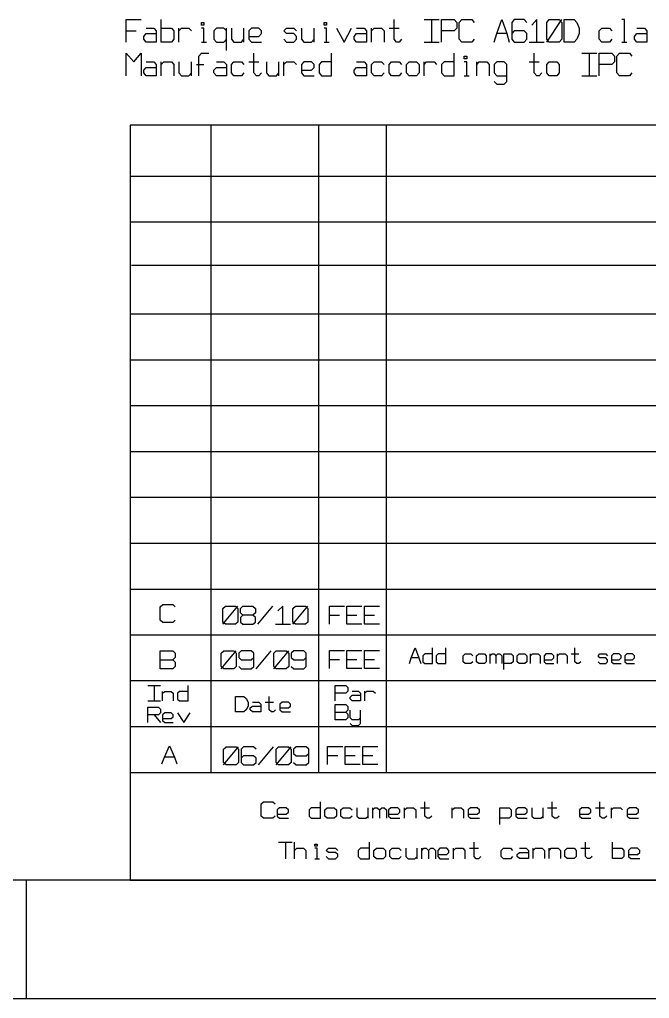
# Model space of a CAD drawing. Extents: x -228 to 961, y -124 to 716.
# Drawn here: x 364.9 to 497.1, y -124.5 to 80.9 of the extents above; entities that cross this region are included whole.
import ezdxf

# ---------------------------------------------------------------- set-up
doc = ezdxf.new("R2010")
doc.units = 0
doc.layers.add('1', color=1, linetype='CONTINUOUS')

msp = doc.modelspace()

# ---------------------------------------------------------------- linework, layer by layer
at = {"layer": '1'}
for p, q in [((387.32, 76.14), (387.32, 80.87)), ((387.32, 80.87), (390.47, 80.87)), ((394.67, 76.14), (394.67, 80.87)), ((403.1, 79.67), (403.1, 80.27)), ((403.1, 80.27), (403.62, 80.27)), ((403.62, 80.27), (403.62, 79.67)), ((428.85, 79.67), (428.85, 80.27)), ((428.85, 80.27), (429.37, 80.27)), ((429.37, 80.27), (429.37, 79.67)), ((443.55, 76.74), (443.55, 80.87)), ((449.85, 80.87), (453, 80.87)), ((451.42, 80.87), (451.42, 76.14)), ((453.52, 76.14), (453.52, 80.87)), ((453.52, 80.87), (456.17, 80.87)), ((456.17, 80.87), (456.7, 80.27)), ((456.7, 80.27), (456.7, 79.09)), ((457.22, 80.27), (457.75, 80.87)), ((457.22, 76.74), (457.22, 80.27)), ((457.75, 80.87), (459.85, 80.87)), ((459.85, 80.87), (460.37, 80.27)), ((465.1, 77.92), (466.15, 80.87)), ((466.15, 80.87), (467.2, 77.92)), ((468.77, 80.87), (468.25, 80.27)), ((468.25, 80.27), (468.25, 76.74)), ((470.87, 80.87), (468.77, 80.87)), ((471.4, 80.27), (470.87, 80.87)), ((473.5, 80.87), (472.45, 79.67)), ((473.5, 76.14), (473.5, 80.87)), ((475.6, 80.27), (476.12, 80.87)), ((475.6, 76.14), (478.75, 80.87)), ((475.6, 76.74), (475.6, 80.27)), ((476.12, 80.87), (478.22, 80.87)), ((478.22, 80.87), (478.75, 80.27)), ((478.75, 80.27), (478.75, 76.74)), ((479.27, 76.14), (479.27, 80.87)), ((479.27, 80.87), (481.37, 80.87)), ((481.37, 80.87), (481.9, 80.27)), ((481.9, 80.27), (482.42, 79.09)), ((491.9, 80.87), (491.37, 80.87)), ((491.9, 76.14), (491.9, 80.87)), ((387.32, 78.49), (389.42, 78.49)), ((391.52, 79.09), (393.1, 79.09)), ((393.1, 79.09), (393.62, 78.49)), ((393.62, 78.49), (393.62, 76.14)), ((394.67, 79.09), (396.8, 79.09)), ((396.8, 79.09), (397.32, 78.49)), ((397.32, 78.49), (397.32, 76.74)), ((398.37, 76.14), (398.37, 79.09)), ((398.37, 78.49), (398.9, 79.09)), ((398.9, 79.09), (400.47, 79.09)), ((400.47, 79.09), (401, 78.49)), ((403.62, 79.67), (403.1, 79.67)), ((403.62, 79.09), (403.1, 79.09)), ((403.62, 76.14), (403.62, 79.09)), ((406.25, 79.09), (405.72, 78.49)), ((405.72, 78.49), (405.72, 76.74)), ((407.82, 79.09), (406.25, 79.09)), ((408.35, 78.49), (407.82, 79.09)), ((408.35, 74.37), (408.35, 79.09)), ((409.4, 79.09), (409.4, 76.74)), ((412.02, 76.14), (412.02, 79.09)), ((413.6, 79.09), (413.07, 78.49)), ((413.07, 78.49), (413.07, 76.74)), ((415.17, 79.09), (413.6, 79.09)), ((415.7, 78.49), (415.17, 79.09)), ((415.7, 77.92), (415.7, 78.49)), ((420.42, 78.49), (420.95, 79.09)), ((420.95, 77.92), (420.42, 78.49)), ((420.95, 79.09), (422.52, 79.09)), ((422.52, 79.09), (423.05, 78.49)), ((424.1, 79.09), (424.1, 76.74)), ((426.75, 76.14), (426.75, 79.09)), ((429.37, 79.67), (428.85, 79.67)), ((429.37, 79.09), (428.85, 79.09)), ((429.37, 76.14), (429.37, 79.09)), ((431.47, 79.09), (433.05, 76.14)), ((433.05, 76.14), (434.62, 79.09)), ((435.67, 79.09), (437.25, 79.09)), ((437.25, 79.09), (437.77, 78.49)), ((437.77, 78.49), (437.77, 76.14)), ((438.82, 76.14), (438.82, 79.09)), ((438.82, 78.49), (439.35, 79.09)), ((439.35, 79.09), (440.92, 79.09)), ((440.92, 79.09), (441.45, 78.49)), ((441.45, 78.49), (441.45, 76.14)), ((442.5, 79.09), (444.6, 79.09)), ((456.17, 78.49), (453.52, 78.49)), ((456.7, 79.09), (456.17, 78.49)), ((468.77, 78.49), (468.25, 77.92)), ((470.87, 78.49), (468.77, 78.49)), ((471.4, 77.92), (470.87, 78.49)), ((482.42, 79.09), (482.42, 77.92)), ((486.62, 78.49), (487.17, 79.09)), ((486.62, 76.74), (486.62, 78.49)), ((487.17, 79.09), (488.75, 79.09)), ((488.75, 79.09), (489.27, 78.49)), ((494.52, 79.09), (496.1, 79.09)), ((496.1, 79.09), (496.62, 78.49)), ((496.62, 78.49), (496.62, 76.14)), ((391, 77.32), (391.52, 77.92)), ((391, 76.74), (391, 77.32)), ((391.52, 76.14), (391, 76.74)), ((391.52, 77.92), (393.62, 77.92)), ((393.62, 76.14), (391.52, 76.14)), ((396.8, 76.14), (394.67, 76.14)), ((397.32, 76.74), (396.8, 76.14)), ((403.1, 76.14), (404.15, 76.14)), ((405.72, 76.74), (406.25, 76.14)), ((406.25, 76.14), (407.82, 76.14)), ((407.82, 76.14), (408.35, 76.74)), ((409.4, 76.74), (409.92, 76.14)), ((409.92, 76.14), (411.5, 76.14)), ((411.5, 76.14), (412.02, 76.74)), ((413.07, 77.32), (415.17, 77.32)), ((413.07, 76.74), (413.6, 76.14)), ((413.6, 76.14), (415.7, 76.14)), ((415.17, 77.32), (415.7, 77.92)), ((420.42, 76.74), (420.95, 76.14)), ((422.52, 77.92), (420.95, 77.92)), ((420.95, 76.14), (422.52, 76.14)), ((423.05, 77.32), (422.52, 77.92)), ((422.52, 76.14), (423.05, 76.74)), ((423.05, 76.74), (423.05, 77.32)), ((424.1, 76.74), (424.62, 76.14)), ((424.62, 76.14), (426.22, 76.14)), ((426.22, 76.14), (426.75, 76.74)), ((428.85, 76.14), (429.9, 76.14)), ((435.15, 77.32), (435.67, 77.92)), ((435.15, 76.74), (435.15, 77.32)), ((435.67, 76.14), (435.15, 76.74)), ((435.67, 77.92), (437.77, 77.92)), ((437.77, 76.14), (435.67, 76.14)), ((444.07, 76.14), (443.55, 76.74)), ((444.6, 76.14), (444.07, 76.14)), ((445.12, 76.74), (444.6, 76.14)), ((449.85, 76.14), (453, 76.14)), ((457.75, 76.14), (457.22, 76.74)), ((459.85, 76.14), (457.75, 76.14)), ((460.37, 76.74), (459.85, 76.14)), ((464.57, 76.14), (465.1, 77.92)), ((467.2, 77.92), (465.1, 77.92)), ((467.2, 77.92), (467.72, 76.14)), ((468.25, 76.74), (468.77, 76.14)), ((468.77, 76.14), (470.87, 76.14)), ((470.87, 76.14), (471.4, 76.74)), ((471.4, 76.74), (471.4, 77.92)), ((471.92, 76.14), (475.07, 76.14)), ((476.12, 76.14), (475.6, 76.74)), ((478.22, 76.14), (476.12, 76.14)), ((478.75, 76.74), (478.22, 76.14)), ((481.37, 76.14), (479.27, 76.14)), ((481.9, 76.74), (481.37, 76.14)), ((482.42, 77.92), (481.9, 76.74)), ((487.17, 76.14), (486.62, 76.74)), ((488.75, 76.14), (487.17, 76.14)), ((489.27, 76.74), (488.75, 76.14)), ((491.37, 76.14), (492.42, 76.14)), ((494, 77.32), (494.52, 77.92)), ((494, 76.74), (494, 77.32)), ((494.52, 76.14), (494, 76.74)), ((494.52, 77.92), (496.62, 77.92)), ((496.62, 76.14), (494.52, 76.14)), ((387.32, 69.07), (387.32, 73.79)), ((387.32, 73.79), (388.9, 72.02)), ((388.9, 72.02), (390.47, 73.79)), ((390.47, 73.79), (390.47, 69.07)), ((391.52, 72.02), (393.1, 72.02)), ((393.1, 72.02), (393.62, 71.42)), ((394.67, 69.07), (394.67, 72.02)), ((394.67, 71.42), (395.22, 72.02)), ((395.22, 72.02), (396.8, 72.02)), ((396.8, 72.02), (397.32, 71.42)), ((398.37, 72.02), (398.37, 69.67)), ((401, 69.07), (401, 72.02)), ((402.57, 73.19), (403.1, 73.79)), ((402.57, 69.07), (402.57, 73.19)), ((403.1, 73.79), (404.67, 73.79)), ((406.25, 72.02), (407.82, 72.02)), ((407.82, 72.02), (408.35, 71.42)), ((409.4, 71.42), (409.92, 72.02)), ((409.92, 72.02), (411.5, 72.02)), ((411.5, 72.02), (412.02, 71.42)), ((413.07, 72.02), (415.17, 72.02)), ((414.12, 69.67), (414.12, 73.79)), ((416.75, 72.02), (416.75, 69.67)), ((419.37, 69.07), (419.37, 72.02)), ((420.42, 69.07), (420.42, 72.02)), ((420.42, 71.42), (420.95, 72.02)), ((420.95, 72.02), (422.52, 72.02)), ((422.52, 72.02), (423.05, 71.42)), ((424.62, 72.02), (424.1, 71.42)), ((426.22, 72.02), (424.62, 72.02)), ((426.75, 71.42), (426.22, 72.02)), ((428.32, 72.02), (427.8, 71.42)), ((430.42, 72.02), (428.32, 72.02)), ((430.42, 69.07), (430.42, 73.79)), ((435.67, 72.02), (437.25, 72.02)), ((437.25, 72.02), (437.77, 71.42)), ((438.82, 71.42), (439.35, 72.02)), ((439.35, 72.02), (440.92, 72.02)), ((440.92, 72.02), (441.45, 71.42)), ((442.5, 71.42), (443.02, 72.02)), ((443.02, 72.02), (444.6, 72.02)), ((444.6, 72.02), (445.12, 71.42)), ((446.17, 71.42), (446.7, 72.02)), ((446.7, 72.02), (448.27, 72.02)), ((448.27, 72.02), (448.8, 71.42)), ((449.85, 69.07), (449.85, 72.02)), ((449.85, 71.42), (450.37, 72.02)), ((450.37, 72.02), (451.95, 72.02)), ((451.95, 72.02), (452.47, 71.42)), ((454.05, 72.02), (453.52, 71.42)), ((456.17, 72.02), (454.05, 72.02)), ((456.17, 69.07), (456.17, 73.79)), ((458.27, 72.62), (458.27, 73.19)), ((458.27, 73.19), (458.8, 73.19)), ((458.8, 72.62), (458.27, 72.62)), ((458.8, 72.02), (458.27, 72.02)), ((458.8, 73.19), (458.8, 72.62)), ((458.8, 69.07), (458.8, 72.02)), ((460.9, 69.07), (460.9, 72.02)), ((460.9, 71.42), (461.42, 72.02)), ((461.42, 72.02), (463, 72.02)), ((463, 72.02), (463.52, 71.42)), ((465.1, 72.02), (464.57, 71.42)), ((466.67, 72.02), (465.1, 72.02)), ((467.2, 71.42), (466.67, 72.02)), ((471.92, 72.02), (474.02, 72.02)), ((472.97, 69.67), (472.97, 73.79)), ((475.6, 71.42), (476.12, 72.02)), ((476.12, 72.02), (477.7, 72.02)), ((477.7, 72.02), (478.22, 71.42)), ((482.95, 73.79), (486.1, 73.79)), ((484.52, 73.79), (484.52, 69.07)), ((486.62, 69.07), (486.62, 73.79)), ((486.62, 73.79), (489.27, 73.79)), ((489.27, 73.79), (489.8, 73.19)), ((489.8, 72.02), (489.27, 71.42)), ((489.8, 73.19), (489.8, 72.02)), ((490.32, 73.19), (490.85, 73.79)), ((490.32, 69.67), (490.32, 73.19)), ((490.85, 73.79), (492.95, 73.79)), ((492.95, 73.79), (493.47, 73.19)), ((391, 70.24), (391.52, 70.84)), ((391, 69.67), (391, 70.24)), ((391.52, 70.84), (393.62, 70.84)), ((393.62, 71.42), (393.62, 69.07)), ((397.32, 71.42), (397.32, 69.07)), ((402.05, 71.42), (403.62, 71.42)), ((405.72, 70.24), (406.25, 70.84)), ((405.72, 69.67), (405.72, 70.24)), ((406.25, 70.84), (408.35, 70.84)), ((408.35, 71.42), (408.35, 69.07)), ((409.4, 69.67), (409.4, 71.42)), ((424.1, 71.42), (424.1, 69.67)), ((424.1, 70.24), (426.22, 70.24)), ((426.22, 70.24), (426.75, 70.84)), ((426.75, 70.84), (426.75, 71.42)), ((427.8, 71.42), (427.8, 69.67)), ((435.15, 70.24), (435.67, 70.84)), ((435.15, 69.67), (435.15, 70.24)), ((435.67, 70.84), (437.77, 70.84)), ((437.77, 71.42), (437.77, 69.07)), ((438.82, 69.67), (438.82, 71.42)), ((442.5, 69.67), (442.5, 71.42)), ((446.17, 69.67), (446.17, 71.42)), ((448.8, 71.42), (448.8, 69.67)), ((453.52, 71.42), (453.52, 69.67)), ((463.52, 71.42), (463.52, 69.07)), ((464.57, 71.42), (464.57, 69.67)), ((467.2, 67.89), (467.2, 71.42)), ((475.6, 69.67), (475.6, 71.42)), ((478.22, 71.42), (478.22, 69.67)), ((489.27, 71.42), (486.62, 71.42)), ((391.52, 69.07), (391, 69.67)), ((393.62, 69.07), (391.52, 69.07)), ((398.37, 69.67), (398.9, 69.07)), ((398.9, 69.07), (400.47, 69.07)), ((400.47, 69.07), (401, 69.67)), ((406.25, 69.07), (405.72, 69.67)), ((408.35, 69.07), (406.25, 69.07)), ((409.92, 69.07), (409.4, 69.67)), ((411.5, 69.07), (409.92, 69.07)), ((412.02, 69.67), (411.5, 69.07)), ((414.65, 69.07), (414.12, 69.67)), ((415.17, 69.07), (414.65, 69.07)), ((415.7, 69.67), (415.17, 69.07)), ((416.75, 69.67), (417.27, 69.07)), ((417.27, 69.07), (418.85, 69.07)), ((418.85, 69.07), (419.37, 69.67)), ((424.1, 69.67), (424.62, 69.07)), ((424.62, 69.07), (426.75, 69.07)), ((427.8, 69.67), (428.32, 69.07)), ((428.32, 69.07), (430.42, 69.07)), ((435.67, 69.07), (435.15, 69.67)), ((437.77, 69.07), (435.67, 69.07)), ((439.35, 69.07), (438.82, 69.67)), ((440.92, 69.07), (439.35, 69.07)), ((441.45, 69.67), (440.92, 69.07)), ((443.02, 69.07), (442.5, 69.67)), ((444.6, 69.07), (443.02, 69.07)), ((445.12, 69.67), (444.6, 69.07)), ((446.7, 69.07), (446.17, 69.67)), ((448.27, 69.07), (446.7, 69.07)), ((448.8, 69.67), (448.27, 69.07)), ((453.52, 69.67), (454.05, 69.07)), ((454.05, 69.07), (456.17, 69.07)), ((458.27, 69.07), (459.32, 69.07)), ((464.57, 69.67), (465.1, 69.07)), ((464.57, 67.89), (465.1, 67.29)), ((465.1, 69.07), (467.2, 69.07)), ((466.67, 67.29), (467.2, 67.89)), ((473.5, 69.07), (472.97, 69.67)), ((474.02, 69.07), (473.5, 69.07)), ((474.55, 69.67), (474.02, 69.07)), ((476.12, 69.07), (475.6, 69.67)), ((477.7, 69.07), (476.12, 69.07)), ((478.22, 69.67), (477.7, 69.07)), ((482.95, 69.07), (486.1, 69.07)), ((490.85, 69.07), (490.32, 69.67)), ((492.95, 69.07), (490.85, 69.07)), ((493.47, 69.67), (492.95, 69.07)), ((465.1, 67.29), (466.67, 67.29)), ((934.22, 58.72), (388.17, 58.72)), ((388.17, 58.72), (388.17, -99.71)), ((405.15, -77.07), (405.15, 58.73)), ((427.77, -77.07), (427.77, 58.73)), ((441.92, -77.07), (441.92, 58.73)), ((934.22, 47.98), (388.17, 47.98)), ((934.22, 38.35), (388.17, 38.35)), ((934.5, 29.3), (388.45, 29.3)), ((388.17, 19.13), (671.1, 19.13)), ((388.17, 9.5), (671.1, 9.5)), ((388.17, -0.12), (671.1, -0.12)), ((388.17, -9.75), (671.1, -9.75)), ((388.17, -19.35), (671.1, -19.35)), ((388.17, -28.97), (671.1, -28.97)), ((388.17, -38.6), (671.1, -38.6)), ((394.47, -42.33), (395, -41.86)), ((394.47, -45.16), (394.47, -42.33)), ((395, -41.86), (397.1, -41.86)), ((397.1, -41.86), (397.62, -42.33)), ((407.6, -42.71), (408.12, -42.23)), ((407.6, -46.01), (410.75, -42.23)), ((407.6, -45.53), (407.6, -42.71)), ((408.12, -42.23), (410.22, -42.23)), ((410.22, -42.23), (410.75, -42.71)), ((410.75, -42.71), (410.75, -45.53)), ((411.27, -42.71), (411.8, -42.23)), ((411.27, -43.63), (411.27, -42.71)), ((411.8, -42.23), (413.92, -42.23)), ((413.92, -42.23), (414.45, -42.71)), ((414.45, -42.71), (414.45, -43.63)), ((414.97, -46.01), (418.12, -42.23)), ((420.22, -42.23), (419.17, -43.18)), ((420.22, -46.01), (420.22, -42.23)), ((422.32, -42.71), (422.85, -42.23)), ((422.32, -46.01), (425.47, -42.23)), ((422.32, -45.53), (422.32, -42.71)), ((422.85, -42.23), (424.95, -42.23)), ((424.95, -42.23), (425.47, -42.71)), ((425.47, -42.71), (425.47, -45.53)), ((429.97, -45.96), (429.97, -42.18)), ((429.97, -42.18), (433.12, -42.18)), ((433.65, -45.96), (433.65, -42.18)), ((433.65, -42.18), (436.8, -42.18)), ((437.32, -45.96), (437.32, -42.18)), ((437.32, -42.18), (440.47, -42.18)), ((395, -45.63), (394.47, -45.16)), ((397.62, -45.16), (397.1, -45.63)), ((411.8, -44.11), (411.27, -43.63)), ((411.8, -44.11), (411.27, -44.58)), ((411.27, -44.58), (411.27, -45.53)), ((413.92, -44.11), (411.8, -44.11)), ((414.45, -43.63), (413.92, -44.11)), ((414.45, -44.58), (413.92, -44.11)), ((414.45, -45.53), (414.45, -44.58)), ((429.97, -44.06), (432.07, -44.06)), ((433.65, -44.06), (435.75, -44.06)), ((437.32, -44.06), (439.42, -44.06)), ((397.1, -45.63), (395, -45.63)), ((408.12, -46.01), (407.6, -45.53)), ((410.22, -46.01), (408.12, -46.01)), ((410.75, -45.53), (410.22, -46.01)), ((411.27, -45.53), (411.8, -46.01)), ((411.8, -46.01), (413.92, -46.01)), ((413.92, -46.01), (414.45, -45.53)), ((418.65, -46.01), (421.8, -46.01)), ((422.85, -46.01), (422.32, -45.53)), ((424.95, -46.01), (422.85, -46.01)), ((425.47, -45.53), (424.95, -46.01)), ((436.8, -45.96), (433.65, -45.96)), ((440.47, -45.96), (437.32, -45.96)), ((388.17, -48.22), (671.1, -48.22)), ((447.15, -53.03), (447.95, -50.96)), ((447.95, -50.96), (448.75, -53.03)), ((451.6, -54.26), (451.6, -50.96)), ((454.42, -54.26), (454.42, -50.96)), ((481.5, -53.86), (481.5, -50.96)), ((394.47, -55.33), (394.47, -51.56)), ((394.47, -51.56), (397.1, -51.56)), ((397.1, -51.56), (397.62, -52.03)), ((397.62, -52.98), (397.1, -53.46)), ((397.62, -52.03), (397.62, -52.98)), ((407.25, -52.03), (407.77, -51.56)), ((407.25, -55.33), (410.4, -51.56)), ((407.25, -54.88), (407.25, -52.03)), ((407.77, -51.56), (409.87, -51.56)), ((409.87, -51.56), (410.4, -52.03)), ((410.4, -52.03), (410.4, -54.88)), ((411.45, -51.56), (410.92, -52.03)), ((410.92, -52.03), (410.92, -52.98)), ((410.92, -52.98), (411.45, -53.46)), ((413.55, -51.56), (411.45, -51.56)), ((414.07, -52.03), (413.55, -51.56)), ((413.55, -53.46), (414.07, -52.98)), ((414.07, -54.88), (414.07, -52.03)), ((414.6, -55.33), (417.75, -51.56)), ((418.27, -52.03), (418.8, -51.56)), ((418.27, -55.33), (421.42, -51.56)), ((418.27, -54.88), (418.27, -52.03)), ((418.8, -51.56), (420.9, -51.56)), ((420.9, -51.56), (421.42, -52.03)), ((421.42, -52.03), (421.42, -54.88)), ((422.47, -51.56), (421.95, -52.03)), ((421.95, -52.03), (421.95, -52.98)), ((421.95, -52.98), (422.47, -53.46)), ((424.6, -51.56), (422.47, -51.56)), ((425.12, -52.03), (424.6, -51.56)), ((424.6, -53.46), (425.12, -52.98)), ((425.12, -54.88), (425.12, -52.03)), ((429.97, -55.31), (429.97, -51.53)), ((429.97, -51.53), (433.12, -51.53)), ((433.65, -55.31), (433.65, -51.53)), ((433.65, -51.53), (436.8, -51.53)), ((437.32, -55.31), (437.32, -51.53)), ((437.32, -51.53), (440.47, -51.53)), ((446.75, -54.26), (447.15, -53.03)), ((448.75, -53.03), (447.15, -53.03)), ((448.75, -53.03), (449.17, -54.26)), ((449.97, -52.21), (449.57, -52.61)), ((449.57, -52.61), (449.57, -53.86)), ((451.6, -52.21), (449.97, -52.21)), ((452.8, -52.21), (452.4, -52.61)), ((452.4, -52.61), (452.4, -53.86)), ((454.42, -52.21), (452.8, -52.21)), ((458.05, -52.61), (458.45, -52.21)), ((458.05, -53.86), (458.05, -52.61)), ((458.45, -52.21), (459.67, -52.21)), ((459.67, -52.21), (460.07, -52.61)), ((460.87, -52.61), (461.3, -52.21)), ((460.87, -53.86), (460.87, -52.61)), ((461.3, -52.21), (462.5, -52.21)), ((462.5, -52.21), (462.9, -52.61)), ((462.9, -52.61), (462.9, -53.86)), ((463.72, -54.26), (463.72, -52.21)), ((463.72, -52.61), (464.12, -52.21)), ((464.12, -52.21), (464.52, -52.21)), ((464.52, -52.21), (464.92, -52.61)), ((464.92, -52.61), (465.32, -52.21)), ((464.92, -52.61), (464.92, -54.26)), ((465.32, -52.21), (465.72, -52.21)), ((465.72, -52.21), (466.15, -52.61)), ((466.15, -52.61), (466.15, -54.26)), ((466.55, -55.51), (466.55, -52.21)), ((466.55, -52.21), (468.15, -52.21)), ((468.15, -52.21), (468.57, -52.61)), ((468.57, -52.61), (468.57, -53.86)), ((469.37, -52.61), (469.77, -52.21)), ((469.37, -53.86), (469.37, -52.61)), ((469.77, -52.21), (471, -52.21)), ((471, -52.21), (471.4, -52.61)), ((471.4, -52.61), (471.4, -53.86)), ((472.2, -54.26), (472.2, -52.21)), ((472.2, -52.61), (472.6, -52.21)), ((472.6, -52.21), (473.82, -52.21)), ((473.82, -52.21), (474.22, -52.61)), ((474.22, -52.61), (474.22, -54.26)), ((475.42, -52.21), (475.02, -52.61)), ((475.02, -52.61), (475.02, -53.86)), ((476.65, -52.21), (475.42, -52.21)), ((477.05, -52.61), (476.65, -52.21)), ((476.65, -53.43), (477.05, -53.03)), ((477.05, -53.03), (477.05, -52.61)), ((477.85, -54.26), (477.85, -52.21)), ((477.85, -52.61), (478.27, -52.21)), ((478.27, -52.21), (479.47, -52.21)), ((479.47, -52.21), (479.87, -52.61)), ((479.87, -52.61), (479.87, -54.26)), ((480.7, -52.21), (482.3, -52.21)), ((486.35, -52.61), (486.75, -52.21)), ((486.75, -53.03), (486.35, -52.61)), ((486.75, -52.21), (487.97, -52.21)), ((487.97, -53.03), (486.75, -53.03)), ((487.97, -52.21), (488.37, -52.61)), ((488.37, -53.43), (487.97, -53.03)), ((489.57, -52.21), (489.17, -52.61)), ((489.17, -52.61), (489.17, -53.86)), ((490.8, -52.21), (489.57, -52.21)), ((491.2, -52.61), (490.8, -52.21)), ((490.8, -53.43), (491.2, -53.03)), ((491.2, -53.03), (491.2, -52.61)), ((492.42, -52.21), (492, -52.61)), ((492, -52.61), (492, -53.86)), ((493.62, -52.21), (492.42, -52.21)), ((494.02, -52.61), (493.62, -52.21)), ((493.62, -53.43), (494.02, -53.03)), ((494.02, -53.03), (494.02, -52.61)), ((394.47, -53.46), (397.1, -53.46)), ((397.1, -55.33), (394.47, -55.33)), ((397.1, -53.46), (397.62, -53.93)), ((397.62, -54.88), (397.1, -55.33)), ((397.62, -53.93), (397.62, -54.88)), ((407.77, -55.33), (407.25, -54.88)), ((409.87, -55.33), (407.77, -55.33)), ((410.4, -54.88), (409.87, -55.33)), ((410.92, -54.88), (411.45, -55.33)), ((411.45, -53.46), (413.55, -53.46)), ((411.45, -55.33), (413.55, -55.33)), ((413.55, -55.33), (414.07, -54.88)), ((418.8, -55.33), (418.27, -54.88)), ((420.9, -55.33), (418.8, -55.33)), ((421.42, -54.88), (420.9, -55.33)), ((421.95, -54.88), (422.47, -55.33)), ((422.47, -53.46), (424.6, -53.46)), ((422.47, -55.33), (424.6, -55.33)), ((424.6, -55.33), (425.12, -54.88)), ((429.97, -53.41), (432.07, -53.41)), ((433.65, -53.41), (435.75, -53.41)), ((436.8, -55.31), (433.65, -55.31)), ((437.32, -53.41), (439.42, -53.41)), ((440.47, -55.31), (437.32, -55.31)), ((449.57, -53.86), (449.97, -54.26)), ((449.97, -54.26), (451.6, -54.26)), ((452.4, -53.86), (452.8, -54.26)), ((452.8, -54.26), (454.42, -54.26)), ((458.45, -54.26), (458.05, -53.86)), ((459.67, -54.26), (458.45, -54.26)), ((460.07, -53.86), (459.67, -54.26)), ((461.3, -54.26), (460.87, -53.86)), ((462.5, -54.26), (461.3, -54.26)), ((462.9, -53.86), (462.5, -54.26)), ((468.15, -54.26), (466.55, -54.26)), ((468.57, -53.86), (468.15, -54.26)), ((469.77, -54.26), (469.37, -53.86)), ((471, -54.26), (469.77, -54.26)), ((471.4, -53.86), (471, -54.26)), ((475.02, -53.43), (476.65, -53.43)), ((475.02, -53.86), (475.42, -54.26)), ((475.42, -54.26), (477.05, -54.26)), ((481.9, -54.26), (481.5, -53.86)), ((482.3, -54.26), (481.9, -54.26)), ((482.72, -53.86), (482.3, -54.26)), ((486.35, -53.86), (486.75, -54.26)), ((486.75, -54.26), (487.97, -54.26)), ((487.97, -54.26), (488.37, -53.86)), ((488.37, -53.86), (488.37, -53.43)), ((489.17, -53.43), (490.8, -53.43)), ((489.17, -53.86), (489.57, -54.26)), ((489.57, -54.26), (491.2, -54.26)), ((492, -53.43), (493.62, -53.43)), ((492, -53.86), (492.42, -54.26)), ((492.42, -54.26), (494.02, -54.26)), ((388.17, -57.82), (671.1, -57.82)), ((391.85, -58.88), (394.52, -58.88)), ((393.17, -58.88), (393.17, -62.08)), ((400.3, -62.08), (400.3, -58.88)), ((431.17, -62.07), (431.17, -58.87)), ((431.17, -58.87), (433.4, -58.87)), ((433.4, -58.87), (433.85, -59.27)), ((433.85, -59.27), (433.85, -60.07)), ((394.95, -62.08), (394.95, -60.08)), ((394.95, -60.48), (395.4, -60.08)), ((395.4, -60.08), (396.75, -60.08)), ((396.75, -60.08), (397.17, -60.48)), ((397.17, -60.48), (397.17, -62.08)), ((398.52, -60.08), (398.07, -60.48)), ((398.07, -60.48), (398.07, -61.68)), ((400.3, -60.08), (398.52, -60.08)), ((410.25, -64.35), (410.25, -61.12)), ((410.25, -61.12), (412.02, -61.12)), ((412.02, -61.12), (412.47, -61.55)), ((412.47, -61.55), (412.9, -62.35)), ((417.35, -63.95), (417.35, -61.12)), ((433.4, -60.47), (431.17, -60.47)), ((433.85, -60.07), (433.4, -60.47)), ((434.3, -61.27), (434.72, -60.87)), ((434.3, -61.67), (434.3, -61.27)), ((434.72, -60.07), (436.07, -60.07)), ((434.72, -60.87), (436.5, -60.87)), ((436.07, -60.07), (436.5, -60.47)), ((436.5, -60.47), (436.5, -62.07)), ((437.4, -62.07), (437.4, -60.07)), ((437.4, -60.47), (437.85, -60.07)), ((437.85, -60.07), (439.17, -60.07)), ((439.17, -60.07), (439.62, -60.47)), ((391.85, -62.08), (394.52, -62.08)), ((391.85, -66.6), (391.85, -63.4)), ((391.85, -63.4), (394.07, -63.4)), ((394.07, -63.4), (394.52, -63.8)), ((398.07, -61.68), (398.52, -62.08)), ((398.52, -62.08), (400.3, -62.08)), ((412.9, -63.15), (412.47, -63.95)), ((412.9, -62.35), (412.9, -63.15)), ((413.35, -63.55), (413.8, -63.15)), ((413.35, -63.95), (413.35, -63.55)), ((413.8, -62.35), (415.12, -62.35)), ((413.8, -63.15), (415.57, -63.15)), ((415.12, -62.35), (415.57, -62.75)), ((415.57, -62.75), (415.57, -64.35)), ((416.47, -62.35), (418.25, -62.35)), ((420.02, -62.35), (419.57, -62.75)), ((419.57, -62.75), (419.57, -63.95)), ((419.57, -63.55), (421.35, -63.55)), ((421.35, -62.35), (420.02, -62.35)), ((421.8, -62.75), (421.35, -62.35)), ((421.35, -63.55), (421.8, -63.15)), ((421.8, -63.15), (421.8, -62.75)), ((431.17, -66.05), (431.17, -62.82)), ((431.17, -62.82), (433.4, -62.82)), ((433.4, -62.82), (433.85, -63.22)), ((433.85, -63.22), (433.85, -64.02)), ((434.72, -62.07), (434.3, -61.67)), ((436.5, -62.07), (434.72, -62.07)), ((394.07, -65), (391.85, -65)), ((393.17, -65), (394.52, -66.6)), ((394.52, -64.6), (394.07, -65)), ((394.52, -63.8), (394.52, -64.6)), ((395.4, -64.6), (394.95, -65)), ((394.95, -65), (394.95, -66.2)), ((396.75, -64.6), (395.4, -64.6)), ((397.17, -65), (396.75, -64.6)), ((396.75, -65.8), (397.17, -65.4)), ((397.17, -65.4), (397.17, -65)), ((398.07, -64.6), (399.4, -66.6)), ((399.4, -66.6), (400.75, -64.6)), ((412.02, -64.35), (410.25, -64.35)), ((412.47, -63.95), (412.02, -64.35)), ((413.8, -64.35), (413.35, -63.95)), ((415.57, -64.35), (413.8, -64.35)), ((417.8, -64.35), (417.35, -63.95)), ((418.25, -64.35), (417.8, -64.35)), ((418.67, -63.95), (418.25, -64.35)), ((419.57, -63.95), (420.02, -64.35)), ((420.02, -64.35), (421.8, -64.35)), ((431.17, -64.45), (433.4, -64.45)), ((433.85, -64.02), (433.4, -64.45)), ((433.4, -64.45), (433.85, -64.85)), ((433.85, -65.65), (433.4, -66.05)), ((433.85, -64.85), (433.85, -65.65)), ((434.3, -65.65), (434.3, -64.03)), ((434.72, -66.05), (434.3, -65.65)), ((436.5, -65.65), (436.07, -66.05)), ((436.5, -66.85), (436.5, -64.03)), ((388.17, -67.45), (671.1, -67.45)), ((394.95, -65.8), (396.75, -65.8)), ((394.95, -66.2), (395.4, -66.6)), ((395.4, -66.6), (397.17, -66.6)), ((433.4, -66.05), (431.17, -66.05)), ((434.3, -66.85), (434.72, -67.25)), ((436.07, -66.05), (434.72, -66.05)), ((434.72, -67.25), (436.07, -67.25)), ((436.07, -67.25), (436.5, -66.85)), ((395.35, -73.86), (396.4, -71.48)), ((396.4, -71.48), (397.45, -73.86)), ((407.75, -72.18), (408.27, -71.71)), ((407.75, -75.48), (410.9, -71.71)), ((408.27, -71.71), (410.37, -71.71)), ((410.37, -71.71), (410.9, -72.18)), ((411.95, -71.71), (411.42, -72.18)), ((414.05, -71.71), (411.95, -71.71)), ((414.57, -72.18), (414.05, -71.71)), ((415.1, -75.48), (418.25, -71.71)), ((418.77, -72.18), (419.3, -71.71)), ((418.77, -75.48), (421.92, -71.71)), ((419.3, -71.71), (421.4, -71.71)), ((421.4, -71.71), (421.92, -72.18)), ((422.97, -71.71), (422.45, -72.18)), ((425.1, -71.71), (422.97, -71.71)), ((425.62, -72.18), (425.1, -71.71)), ((429.6, -75.41), (429.6, -71.66)), ((429.6, -71.66), (432.77, -71.66)), ((433.3, -75.41), (433.3, -71.66)), ((433.3, -71.66), (436.45, -71.66)), ((436.97, -75.41), (436.97, -71.66)), ((436.97, -71.66), (440.12, -71.66)), ((394.82, -75.26), (395.35, -73.86)), ((397.45, -73.86), (395.35, -73.86)), ((397.45, -73.86), (397.97, -75.26)), ((407.75, -75.03), (407.75, -72.18)), ((410.9, -72.18), (410.9, -75.03)), ((411.42, -72.18), (411.42, -75.03)), ((411.95, -73.61), (411.42, -74.08)), ((414.05, -73.61), (411.95, -73.61)), ((414.57, -74.08), (414.05, -73.61)), ((418.77, -75.03), (418.77, -72.18)), ((421.92, -72.18), (421.92, -75.03)), ((422.45, -72.18), (422.45, -73.13)), ((422.45, -73.13), (422.97, -73.61)), ((422.97, -73.61), (425.1, -73.61)), ((425.1, -73.61), (425.62, -73.13)), ((425.62, -75.03), (425.62, -72.18)), ((429.6, -73.53), (431.72, -73.53)), ((433.3, -73.53), (435.4, -73.53)), ((436.97, -73.53), (439.07, -73.53)), ((408.27, -75.48), (407.75, -75.03)), ((410.37, -75.48), (408.27, -75.48)), ((410.9, -75.03), (410.37, -75.48)), ((411.42, -75.03), (411.95, -75.48)), ((411.95, -75.48), (414.05, -75.48)), ((414.05, -75.48), (414.57, -75.03)), ((414.57, -75.03), (414.57, -74.08)), ((419.3, -75.48), (418.77, -75.03)), ((421.4, -75.48), (419.3, -75.48)), ((421.92, -75.03), (421.4, -75.48)), ((422.45, -75.03), (422.97, -75.48)), ((422.97, -75.48), (425.1, -75.48)), ((425.1, -75.48), (425.62, -75.03)), ((436.45, -75.41), (433.3, -75.41)), ((440.12, -75.41), (436.97, -75.41)), ((388.17, -77.08), (934.22, -77.08)), ((415.67, -83.65), (416.15, -83.22)), ((415.67, -86.25), (415.67, -83.65)), ((416.15, -83.22), (418.07, -83.22)), ((418.07, -83.22), (418.55, -83.65)), ((428.07, -86.7), (428.07, -83.23)), ((450.02, -86.25), (450.02, -83.22)), ((476.72, -86.25), (476.72, -83.22)), ((486.75, -86.25), (486.75, -83.23)), ((416.15, -86.7), (415.67, -86.25)), ((418.55, -86.25), (418.07, -86.7)), ((419.5, -84.53), (419.02, -84.95)), ((419.02, -84.95), (419.02, -86.25)), ((419.02, -85.83), (420.92, -85.83)), ((419.02, -86.25), (419.5, -86.7)), ((420.92, -84.53), (419.5, -84.53)), ((421.4, -84.95), (420.92, -84.53)), ((420.92, -85.83), (421.4, -85.4)), ((421.4, -85.4), (421.4, -84.95)), ((426.17, -84.53), (425.7, -84.95)), ((425.7, -84.95), (425.7, -86.25)), ((425.7, -86.25), (426.17, -86.7)), ((428.07, -84.53), (426.17, -84.53)), ((429.02, -84.95), (429.52, -84.53)), ((429.02, -86.25), (429.02, -84.95)), ((429.52, -86.7), (429.02, -86.25)), ((429.52, -84.53), (430.95, -84.53)), ((430.95, -84.53), (431.42, -84.95)), ((431.42, -86.25), (430.95, -86.7)), ((431.42, -84.95), (431.42, -86.25)), ((432.37, -84.95), (432.85, -84.53)), ((432.37, -86.25), (432.37, -84.95)), ((432.85, -86.7), (432.37, -86.25)), ((432.85, -84.53), (434.27, -84.53)), ((434.27, -84.53), (434.75, -84.95)), ((434.75, -86.25), (434.27, -86.7)), ((435.72, -84.53), (435.72, -86.25)), ((435.72, -86.25), (436.2, -86.7)), ((437.62, -86.7), (438.1, -86.25)), ((438.1, -86.7), (438.1, -84.52)), ((439.05, -86.7), (439.05, -84.52)), ((439.05, -84.95), (439.52, -84.52)), ((439.52, -84.52), (440, -84.52)), ((440, -84.52), (440.47, -84.95)), ((440.47, -84.95), (440.95, -84.52)), ((440.47, -84.95), (440.47, -86.7)), ((440.95, -84.52), (441.45, -84.52)), ((441.45, -84.52), (441.92, -84.95)), ((441.92, -84.95), (441.92, -86.7)), ((442.87, -84.52), (442.4, -84.95)), ((442.4, -84.95), (442.4, -86.25)), ((442.4, -85.82), (444.3, -85.82)), ((442.4, -86.25), (442.87, -86.7)), ((444.3, -84.52), (442.87, -84.52)), ((444.77, -84.95), (444.3, -84.52)), ((444.3, -85.82), (444.77, -85.4)), ((444.77, -85.4), (444.77, -84.95)), ((445.72, -86.7), (445.72, -84.52)), ((445.72, -84.95), (446.2, -84.52)), ((446.2, -84.52), (447.65, -84.52)), ((447.65, -84.52), (448.12, -84.95)), ((448.12, -84.95), (448.12, -86.7)), ((449.07, -84.53), (450.97, -84.53)), ((450.5, -86.7), (450.02, -86.25)), ((451.45, -86.25), (450.97, -86.7)), ((455.75, -86.7), (455.75, -84.53)), ((455.75, -84.95), (456.22, -84.53)), ((456.22, -84.53), (457.65, -84.53)), ((457.65, -84.53), (458.12, -84.95)), ((458.12, -84.95), (458.12, -86.7)), ((459.57, -84.53), (459.1, -84.95)), ((459.1, -84.95), (459.1, -86.25)), ((459.1, -85.83), (461, -85.83)), ((459.1, -86.25), (459.57, -86.7)), ((461, -84.53), (459.57, -84.53)), ((461.47, -84.95), (461, -84.53)), ((461, -85.83), (461.47, -85.4)), ((461.47, -85.4), (461.47, -84.95)), ((465.77, -88), (465.77, -84.53)), ((465.77, -84.53), (467.67, -84.53)), ((467.67, -84.53), (468.15, -84.95)), ((468.15, -86.25), (467.67, -86.7)), ((468.15, -84.95), (468.15, -86.25)), ((469.57, -84.53), (469.1, -84.95)), ((469.1, -84.95), (469.1, -86.25)), ((469.1, -85.83), (471.02, -85.83)), ((469.1, -86.25), (469.57, -86.7)), ((471.02, -84.53), (469.57, -84.53)), ((471.5, -84.95), (471.02, -84.53)), ((471.02, -85.83), (471.5, -85.4)), ((471.5, -85.4), (471.5, -84.95)), ((472.45, -84.53), (472.45, -86.25)), ((472.45, -86.25), (472.92, -86.7)), ((474.35, -86.7), (474.82, -86.25)), ((474.82, -86.7), (474.82, -84.53)), ((475.77, -84.53), (477.7, -84.53)), ((477.22, -86.7), (476.72, -86.25)), ((478.17, -86.25), (477.7, -86.7)), ((482.95, -84.53), (482.45, -84.95)), ((482.45, -84.95), (482.45, -86.25)), ((482.45, -85.83), (484.37, -85.83)), ((482.45, -86.25), (482.95, -86.7)), ((484.37, -84.53), (482.95, -84.53)), ((484.85, -84.95), (484.37, -84.53)), ((484.37, -85.83), (484.85, -85.4)), ((484.85, -85.4), (484.85, -84.95)), ((485.8, -84.53), (487.7, -84.53)), ((487.22, -86.7), (486.75, -86.25)), ((488.17, -86.25), (487.7, -86.7)), ((489.15, -86.7), (489.15, -84.53)), ((489.15, -84.95), (489.62, -84.53)), ((489.62, -84.53), (491.05, -84.53)), ((491.05, -84.53), (491.52, -84.95)), ((492.95, -84.53), (492.47, -84.95)), ((492.47, -84.95), (492.47, -86.25)), ((492.47, -85.83), (494.37, -85.83)), ((492.47, -86.25), (492.95, -86.7)), ((494.37, -84.53), (492.95, -84.53)), ((494.87, -84.95), (494.37, -84.53)), ((494.37, -85.83), (494.87, -85.4)), ((494.87, -85.4), (494.87, -84.95)), ((418.07, -86.7), (416.15, -86.7)), ((419.5, -86.7), (421.4, -86.7)), ((426.17, -86.7), (428.07, -86.7)), ((430.95, -86.7), (429.52, -86.7)), ((434.27, -86.7), (432.85, -86.7)), ((436.2, -86.7), (437.62, -86.7)), ((442.87, -86.7), (444.77, -86.7)), ((450.97, -86.7), (450.5, -86.7)), ((459.57, -86.7), (461.47, -86.7)), ((467.67, -86.7), (465.77, -86.7)), ((469.57, -86.7), (471.5, -86.7)), ((472.92, -86.7), (474.35, -86.7)), ((477.7, -86.7), (477.22, -86.7)), ((482.95, -86.7), (484.85, -86.7)), ((487.7, -86.7), (487.22, -86.7)), ((492.95, -86.7), (494.87, -86.7)), ((419.3, -91.7), (422.17, -91.7)), ((420.72, -91.7), (420.72, -95.18)), ((422.65, -95.18), (422.65, -91.7)), ((426.92, -92.57), (426.92, -92.12)), ((426.92, -92.12), (427.4, -92.12)), ((427.4, -92.12), (427.4, -92.57)), ((438.37, -95.18), (438.37, -91.7)), ((460.32, -94.75), (460.32, -91.7)), ((483.7, -94.75), (483.7, -91.7)), ((489.42, -95.17), (489.42, -91.7)), ((422.65, -93.45), (423.12, -93)), ((423.12, -93), (424.55, -93)), ((424.55, -93), (425.02, -93.45)), ((425.02, -93.45), (425.02, -95.18)), ((427.4, -92.57), (426.92, -92.57)), ((427.4, -93), (426.92, -93)), ((427.4, -95.18), (427.4, -93)), ((429.32, -93.45), (429.8, -93)), ((429.8, -93.88), (429.32, -93.45)), ((429.8, -93), (431.22, -93)), ((431.22, -93.88), (429.8, -93.88)), ((431.22, -93), (431.7, -93.45)), ((431.7, -94.32), (431.22, -93.88)), ((431.7, -94.75), (431.7, -94.32)), ((436.47, -93), (436, -93.45)), ((436, -93.45), (436, -94.75)), ((438.37, -93), (436.47, -93)), ((439.32, -93.45), (439.82, -93)), ((439.32, -94.75), (439.32, -93.45)), ((439.82, -93), (441.25, -93)), ((441.25, -93), (441.72, -93.45)), ((441.72, -93.45), (441.72, -94.75)), ((442.67, -93.45), (443.15, -93)), ((442.67, -94.75), (442.67, -93.45)), ((443.15, -93), (444.57, -93)), ((444.57, -93), (445.05, -93.45)), ((446.02, -93), (446.02, -94.75)), ((448.4, -95.18), (448.4, -93)), ((449.35, -95.18), (449.35, -93)), ((449.35, -93.45), (449.82, -93)), ((449.82, -93), (450.3, -93)), ((450.3, -93), (450.77, -93.45)), ((450.77, -93.45), (451.25, -93)), ((450.77, -93.45), (450.77, -95.18)), ((451.25, -93), (451.75, -93)), ((451.75, -93), (452.22, -93.45)), ((452.22, -93.45), (452.22, -95.18)), ((453.17, -93), (452.7, -93.45)), ((452.7, -93.45), (452.7, -94.75)), ((452.7, -94.33), (454.6, -94.33)), ((454.6, -93), (453.17, -93)), ((455.07, -93.45), (454.6, -93)), ((454.6, -94.33), (455.07, -93.88)), ((455.07, -93.88), (455.07, -93.45)), ((456.02, -95.18), (456.02, -93)), ((456.02, -93.45), (456.5, -93)), ((456.5, -93), (457.95, -93)), ((457.95, -93), (458.42, -93.45)), ((458.42, -93.45), (458.42, -95.18)), ((459.37, -93), (461.27, -93)), ((466.05, -93.45), (466.52, -93)), ((466.05, -94.75), (466.05, -93.45)), ((466.52, -93), (467.95, -93)), ((467.95, -93), (468.42, -93.45)), ((469.4, -94.32), (469.87, -93.87)), ((469.4, -94.75), (469.4, -94.32)), ((469.87, -93), (471.3, -93)), ((469.87, -93.87), (471.77, -93.87)), ((471.3, -93), (471.77, -93.45)), ((471.77, -93.45), (471.77, -95.17)), ((472.72, -95.17), (472.72, -93)), ((472.72, -93.45), (473.2, -93)), ((473.2, -93), (474.62, -93)), ((474.62, -93), (475.1, -93.45)), ((475.1, -93.45), (475.1, -95.17)), ((476.07, -95.17), (476.07, -93)), ((476.07, -93.45), (476.55, -93)), ((476.55, -93), (477.97, -93)), ((477.97, -93), (478.45, -93.45)), ((478.45, -93.45), (478.45, -95.17)), ((479.4, -93.45), (479.87, -93)), ((479.4, -94.75), (479.4, -93.45)), ((479.87, -93), (481.32, -93)), ((481.32, -93), (481.8, -93.45)), ((481.8, -93.45), (481.8, -94.75)), ((482.75, -93), (484.65, -93)), ((489.42, -93), (491.32, -93)), ((491.32, -93), (491.8, -93.45)), ((491.8, -93.45), (491.8, -94.75)), ((493.25, -93), (492.75, -93.45)), ((492.75, -93.45), (492.75, -94.75)), ((492.75, -94.32), (494.67, -94.32)), ((494.67, -93), (493.25, -93)), ((495.15, -93.45), (494.67, -93)), ((494.67, -94.32), (495.15, -93.87)), ((495.15, -93.87), (495.15, -93.45)), ((426.92, -95.18), (427.9, -95.18)), ((429.32, -94.75), (429.8, -95.18)), ((429.8, -95.18), (431.22, -95.18)), ((431.22, -95.18), (431.7, -94.75)), ((436, -94.75), (436.47, -95.18)), ((436.47, -95.18), (438.37, -95.18)), ((439.82, -95.18), (439.32, -94.75)), ((441.25, -95.18), (439.82, -95.18)), ((441.72, -94.75), (441.25, -95.18)), ((443.15, -95.18), (442.67, -94.75)), ((444.57, -95.18), (443.15, -95.18)), ((445.05, -94.75), (444.57, -95.18)), ((446.02, -94.75), (446.5, -95.18)), ((446.5, -95.18), (447.92, -95.18)), ((447.92, -95.18), (448.4, -94.75)), ((452.7, -94.75), (453.17, -95.18)), ((453.17, -95.18), (455.07, -95.18)), ((460.8, -95.18), (460.32, -94.75)), ((461.27, -95.18), (460.8, -95.18)), ((461.75, -94.75), (461.27, -95.18)), ((466.52, -95.18), (466.05, -94.75)), ((467.95, -95.18), (466.52, -95.18)), ((468.42, -94.75), (467.95, -95.18)), ((469.87, -95.17), (469.4, -94.75)), ((471.77, -95.17), (469.87, -95.17)), ((479.87, -95.17), (479.4, -94.75)), ((481.32, -95.17), (479.87, -95.17)), ((481.8, -94.75), (481.32, -95.17)), ((484.17, -95.17), (483.7, -94.75)), ((484.65, -95.17), (484.17, -95.17)), ((485.12, -94.75), (484.65, -95.17)), ((491.32, -95.17), (489.42, -95.17)), ((491.8, -94.75), (491.32, -95.17)), ((492.75, -94.75), (493.25, -95.17)), ((493.25, -95.17), (495.15, -95.17)), ((-201.33, -99.61), (934.1, -99.61)), ((366.37, -124.5), (366.37, -99.6)), ((388.17, -99.71), (934.22, -99.71)), ((-227.75, -124.5), (960.5, -124.5))]:
    msp.add_line(p, q, dxfattribs=at)

doc.saveas('drawing.dxf')
